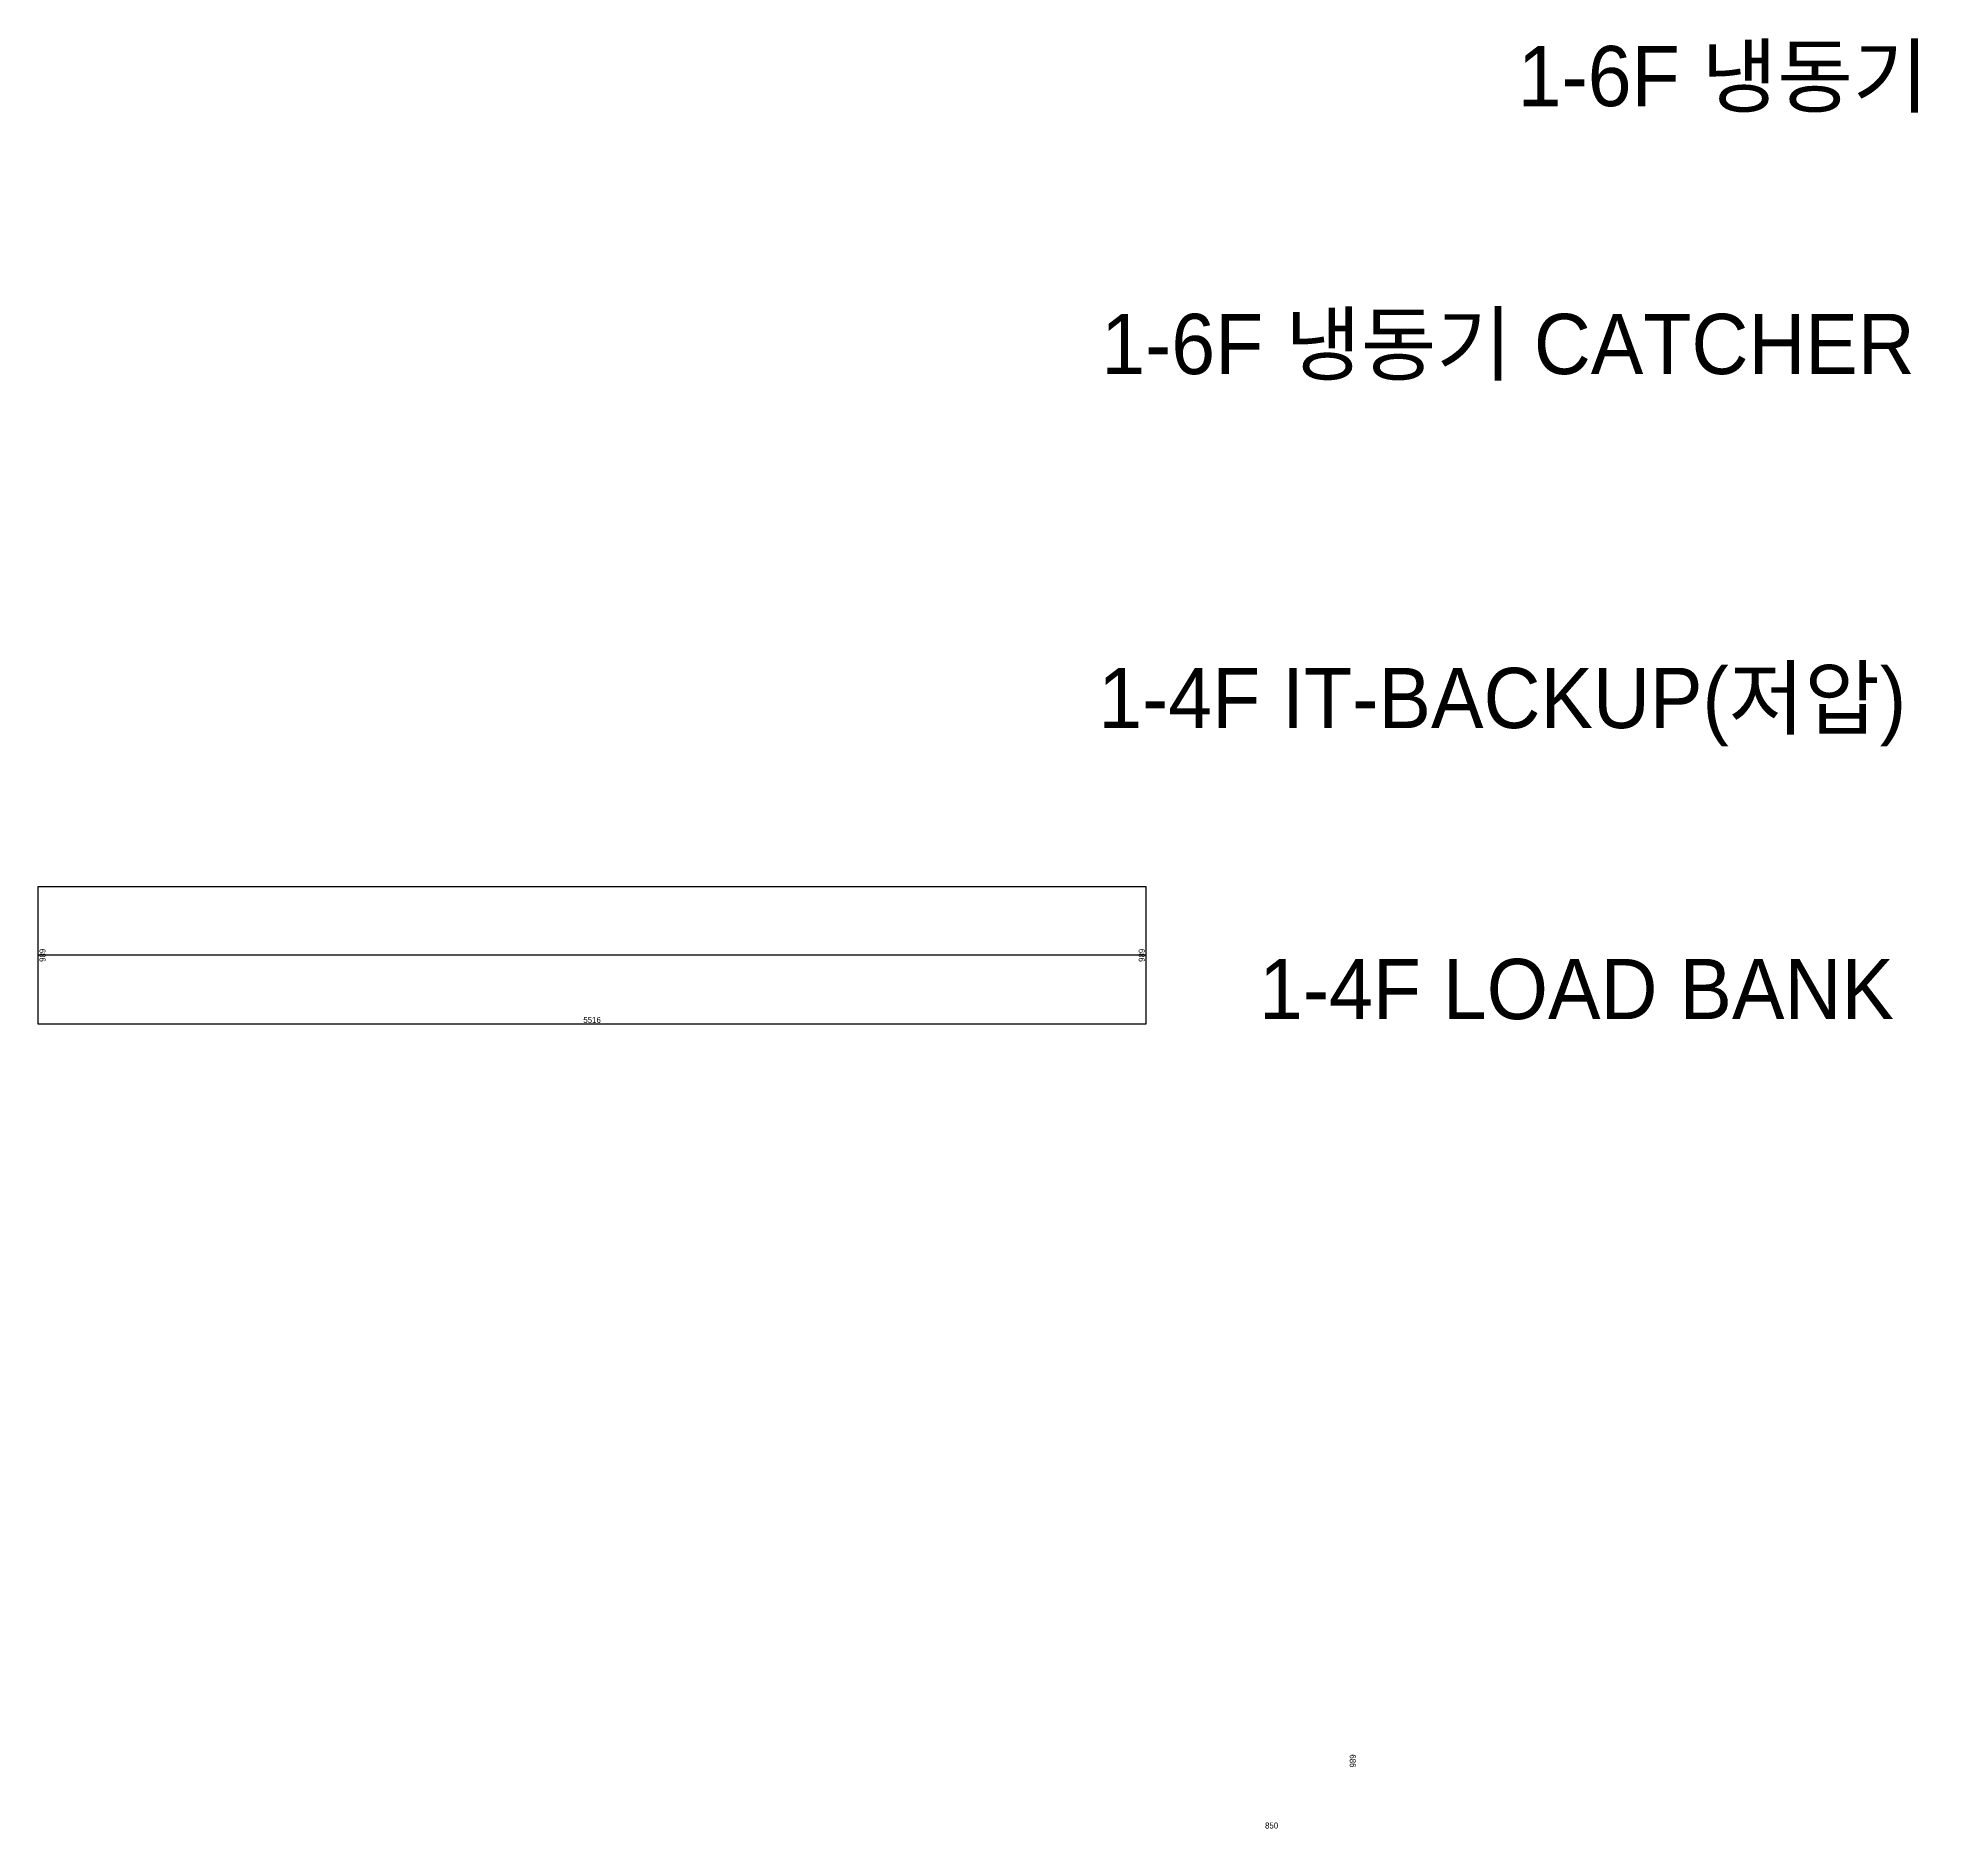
# Model space of a CAD drawing. Header units: millimetres. Extents: x 28486 to 374549, y -351975 to 868946.
# Drawn here: x 257939 to 267458, y -305403 to -296480 of the extents above; entities that cross this region are included whole.
import ezdxf
from ezdxf.enums import TextEntityAlignment as Align

# ---------------------------------------------------------------- set-up
doc = ezdxf.new("R2010")
doc.units = ezdxf.units.MM
doc.header["$LTSCALE"] = 150
doc.layers.get('Defpoints').update_dxf_attribs({"color": 150})
doc.layers.add('-----27 Bus Duct_LV_380-220V_LOAD BANK', color=7, linetype='Continuous')
doc.styles.add('ELEC', font='')
doc.styles.get("Standard").update_dxf_attribs({"font": ''})
doc.styles.get('ELEC').set_extended_font_data('Dotum')
doc.styles.get('Standard').set_extended_font_data('Dotum')
doc.dimstyles.new('전기통신참고용-치수', dxfattribs={"dimscale": 15, "dimtxt": 2, "dimasz": 0, "dimexe": 0, "dimexo": 0, "dimgap": 0.4, "dimtad": 4, "dimdec": 0, "dimzin": 0, "dimdsep": 46, "dimtxsty": 'Standard', "dimblk": 'NONE', "dimcen": 0, "dimse1": 1, "dimse2": 1, "dimsd1": 1, "dimsd2": 1, "dimclrd": 8, "dimclre": 8, "dimclrt": 8, "dimadec": 0, "dimazin": 0, "dimtfac": 1, "dimtdec": 0, "dimtix": 1, "dimtmove": 2, "dimatfit": 0, "dimldrblk": 'NONE', "dimfxl": 2, "dimtolj": 1, "dimtzin": 0, "dimarcsym": 0})

# ---------------------------------------------------------------- blocks, each defined once
blk = doc.blocks.new('*D2098')
at = {"layer": 'Defpoints', "color": 0, "transparency": 16777216}
for p in [(0, 8722.8), (764, 8722.8), (764, 8722.8), (0, -1440), (686, -1440), (686, -1440)]:
    blk.add_point(p, dxfattribs=at)
at = {"color": 0, "transparency": 16777216, "char_height": 30, "attachment_point": 5}
for s, insert in [('\\A1;{\\C0;764}', (382, 8701.8)), ('\\A1;{\\C0;686}', (343, -1461))]:
    blk.add_mtext(s, dxfattribs=dict(at, insert=insert))
blk = doc.blocks.new('_None')
blk = doc.blocks.new('*D2099')
at = {"layer": 'Defpoints', "color": 0, "transparency": 16777216}
for p in [(764, 8722.8), (764, 8722.8), (764, 3539.8), (686, -1440), (686, -1440), (686, -6956)]:
    blk.add_point(p, dxfattribs=at)
at = {"color": 0, "transparency": 16777216, "char_height": 30, "attachment_point": 5, "rotation": 90}
for s, insert in [('\\A1;{\\C0;5183}', (743, 6131.3)), ('\\A1;{\\C0;5516}', (665, -4198))]:
    blk.add_mtext(s, dxfattribs=dict(at, insert=insert))
blk = doc.blocks.new('*D2100')
at = {"layer": 'Defpoints', "color": 0, "transparency": 16777216}
for p in [(0, 3539.8), (764, 3539.8), (764, 3539.8), (0, -6956), (686, -6956), (686, -6956)]:
    blk.add_point(p, dxfattribs=at)
at = {"color": 0, "transparency": 16777216, "char_height": 30, "attachment_point": 5}
for s, insert in [('\\A1;{\\C0;764}', (382, 3560.9)), ('\\A1;{\\C0;686}', (343, -6935))]:
    blk.add_mtext(s, dxfattribs=dict(at, insert=insert))
blk = doc.blocks.new('*D2103')
at = {"layer": 'Defpoints', "color": 0, "transparency": 16777216}
for p in [(764, 12515.7), (764, 12515.7), (764, 5015.8), (764, 4012.8), (764, 4012.8), (764, -1420.2), (0, -26078), (686, -26078), (686, -26078)]:
    blk.add_point(p, dxfattribs=at)
at = {"color": 0, "transparency": 16777216, "char_height": 30, "attachment_point": 5, "rotation": 90}
for s, insert in [('\\A1;{\\C0;7500}', (743, 8765.7)), ('\\A1;{\\C0;5433}', (743, 1296.3))]:
    blk.add_mtext(s, dxfattribs=dict(at, insert=insert))
at = {"color": 0, "transparency": 16777216, "insert": (343, -26099), "char_height": 30, "attachment_point": 5}
blk.add_mtext('\\A1;{\\C0;686}', dxfattribs=at)
blk = doc.blocks.new('*D2104')
at = {"layer": 'Defpoints', "color": 0, "transparency": 16777216}
for p in [(0, 5015.8), (764, 5015.8), (764, 5015.8), (0, -1420.2), (764, -1420.2), (764, -1420.2), (686, -26078), (686, -26078), (686, -26928)]:
    blk.add_point(p, dxfattribs=at)
at = {"color": 0, "transparency": 16777216, "char_height": 30, "attachment_point": 5}
for insert in [(382, 5036.8), (382, -1399.1)]:
    blk.add_mtext('\\A1;{\\C0;764}', dxfattribs=dict(at, insert=insert))
at = {"color": 0, "transparency": 16777216, "insert": (665, -26503), "char_height": 30, "attachment_point": 5, "rotation": 90}
blk.add_mtext('\\A1;{\\C0;850}', dxfattribs=at)
blk = doc.blocks.new('*U2097')
at = {"color": 1}
for p, q in [((382, 8722.8), (382, 3539.8)), ((343, -1440), (343, -6956))]:
    blk.add_line(p, q, dxfattribs=at)
at = {"color": 0}
for points in [[(764, 3539.8), (0, 3539.8), (0, 8722.8), (764, 8722.8)], [(686, -6956), (0, -6956), (0, -1440), (686, -1440)]]:
    blk.add_lwpolyline(points, close=True, dxfattribs=at)
for base, p1, p2, override, picture, middle in [((764, 8722.8), (0, 8722.8), (764, 8722.8), {"dimtxsty": 'Standard', "dimclrd": 0, "dimclre": 0, "dimclrt": 0}, '*D2098', (382, 8701.8)), ((686, -1440), (0, -1440), (686, -1440), {"dimtxsty": 'Standard', "dimclrd": 0, "dimclre": 0, "dimclrt": 0}, '*D2098', (343, -1461)), ((764, 3539.8), (0, 3539.8), (764, 3539.8), {"dimtad": 1, "dimtxsty": 'Standard', "dimclrd": 0, "dimclre": 0, "dimclrt": 0}, '*D2100', (382, 3560.9)), ((686, -6956), (0, -6956), (686, -6956), {"dimtad": 1, "dimtxsty": 'Standard', "dimclrd": 0, "dimclre": 0, "dimclrt": 0}, '*D2100', (343, -6935))]:
    dim = blk.add_linear_dim(base=base, p1=p1, p2=p2, text='{\\C0;<>}', dimstyle='전기통신참고용-치수', override=override, dxfattribs=at)
    dim.commit()
    dim.dimension.update_dxf_attribs({"geometry": picture, "text_midpoint": middle})
for base, p1, p2, middle in [((764, 8722.8), (764, 3539.8), (764, 8722.8), (743, 6131.3)), ((686, -1440), (686, -6956), (686, -1440), (665, -4198))]:
    dim = blk.add_linear_dim(base=base, p1=p1, p2=p2, angle=90, text='{\\C0;<>}', dimstyle='전기통신참고용-치수', override={"dimtad": 1, "dimtxsty": 'Standard', "dimclrd": 0, "dimclre": 0, "dimclrt": 0}, dxfattribs=at)
    dim.commit()
    dim.dimension.update_dxf_attribs({"geometry": '*D2099', "text_midpoint": middle})
blk = doc.blocks.new('*U2101')
at = {"color": 0}
for base, p1, p2, middle in [((764, 12515.7), (764, 5015.8), (764, 12515.7), (743, 8765.7)), ((764, 4012.8), (764, -1420.2), (764, 4012.8), (743, 1296.3))]:
    dim = blk.add_linear_dim(base=base, p1=p1, p2=p2, angle=90, text='{\\C0;<>}', dimstyle='전기통신참고용-치수', override={"dimtad": 1, "dimtxsty": 'Standard', "dimclrd": 0, "dimclre": 0, "dimclrt": 0}, dxfattribs=at)
    dim.commit()
    dim.dimension.update_dxf_attribs({"geometry": '*D2103', "text_midpoint": middle})
for base, p1, p2, middle in [((764, 5015.8), (0, 5015.8), (764, 5015.8), (382, 5036.8)), ((764, -1420.2), (0, -1420.2), (764, -1420.2), (382, -1399.1))]:
    dim = blk.add_linear_dim(base=base, p1=p1, p2=p2, text='{\\C0;<>}', dimstyle='전기통신참고용-치수', override={"dimtad": 1, "dimtxsty": 'Standard', "dimclrd": 0, "dimclre": 0, "dimclrt": 0}, dxfattribs=at)
    dim.commit()
    dim.dimension.update_dxf_attribs({"geometry": '*D2104', "text_midpoint": middle})

msp = doc.modelspace()

# ---------------------------------------------------------------- block references
at = {"layer": '-----27 Bus Duct_LV_380-220V_LOAD BANK', "rotation": 270}
for name, p in [('*U2097', (264895.2, -300705)), ('*U2101', (290584.3, -304717.2, 0))]:
    msp.add_blockref(name, p, dxfattribs=at)

# ---------------------------------------------------------------- texts
at = {"layer": 'Defpoints', "color": 1, "style": 'ELEC'}
for s, p in [('1-6F 냉동기', (266329.3, -296668.9, 0)), ('1-6F 냉동기 CATCHER', (265258.5, -298003.3, 0)), ('1-4F IT-BACKUP(저압)', (265229.6, -299766.4, 0)), ('1-4F LOAD BANK', (265599.4, -301215.9, 0))]:
    msp.add_text(s, height=300, dxfattribs=at).set_placement(p, align=Align.MIDDLE_CENTER)

doc.saveas('drawing.dxf')
